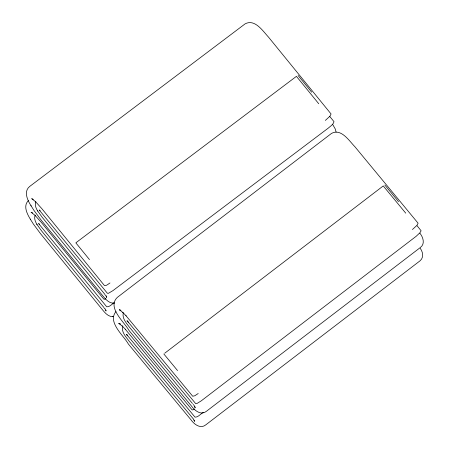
<?xml version="1.0" encoding="UTF-8"?>
<svg xmlns="http://www.w3.org/2000/svg" width="449" height="449" viewBox="0 0 449 449"><rect width="100%" height="100%" fill="white"/><g stroke="black" fill="none" stroke-linecap="round" stroke-linejoin="round"><path stroke-width="0.67" d="M123.183 313.262C122.145 318.869 126.736 323.482 129.761 327.613L192.419 403.466M122.824 325.957C120.888 331.777 125.989 336.902 129.121 341.178L192.279 417.671M35.797 201.59C34.511 204.795 35.976 208.302 37.688 211.036M35.157 215.15C33.871 218.36 35.336 221.862 37.048 224.601M115.96 311.584C107.126 322.158 123.84 335.672 128.363 344.029L190.977 419.804C194.114 424.266 200.4 429.171 205.687 424.928L419.899 260.931C423.996 257.855 422.992 251.934 420.247 248.314M28.399 200.58C22.809 205.984 27.305 214.24 30.538 219.533M412.429 229.518L416.93 225.398L418.109 223.22L354.918 146.75C349.311 141.07 341.184 128.004 331.508 133.409L117.296 297.412C106.811 307.548 124.519 322.18 129.003 330.464L191.616 406.238C194.754 410.7 201.04 415.606 206.327 411.363L420.539 247.365C425.315 243.7 423.037 237.05 419.849 233.154M325.357 120.411L329.892 116.263L331.087 113.995L268.446 37.048C262.788 30.975 254.864 18.628 245.126 23.848L29.741 186.408C23.247 191.499 27.647 200.563 31.177 205.968M164.721 353.228L383.25 185.931L405.744 213.157M203.341 412.328C200.731 413.748 198.205 417.301 195.04 417.183L127.454 335.498M76.106 242.634L296.435 76.347L318.739 103.741M113.928 302.963C111.739 304.209 109.399 307.206 106.716 306.79L38.558 223.535L39.529 224.158M198.217 393.515L194.799 395.771L192.7 396.243L125.911 315.619M109.971 282.971C108.321 283.903 106.419 286.058 104.437 285.542L41.869 208.69L35.544 201.668L31.699 198.649L33.31 199.395M194.765 409L192.733 409.926L192.06 409.808L125.271 329.184M105.897 298.742L104.471 299.281L103.798 299.101L41.229 222.255L34.904 215.234L31.06 212.214L32.67 212.961M30.908 205.535L34.012 210.469L41.19 220.162L103.259 296.402C105.992 299.724 109.505 303.692 114.276 303.081L113.906 303.092M30.268 219.101L33.378 224.034L40.55 233.721L102.619 309.962C105.296 313.183 108.636 317.073 113.266 316.657M112.991 303.137L113.35 303.12M112.351 316.702L112.71 316.685M119.844 310.119L120.759 310.315M120.119 323.875L119.204 323.678L120.321 323.954M120.961 310.388L119.344 309.675L123.206 312.813M127.903 321.4L126.927 320.822L127.6 321.422M119.485 323.65L118.704 323.235L122.566 326.378M127.263 334.965L126.287 334.382L126.96 334.988M40.169 210.598L39.198 209.969L107.356 293.231L108.433 293.304L112.89 290.666L328.281 128.105C330.329 126.236 333.326 124.502 334.011 121.685L329.605 116.274M193.682 419.186L192.509 418.047M194.164 405.509L193.149 404.487M122.779 312.375L126.191 315.916M127.174 320.979L128.38 322.23M122.139 325.935L125.552 329.476M126.534 334.544L127.74 335.796M128.094 321.939L195.68 403.623L196.757 403.617L201.197 400.89L416.144 236.314L419.916 232.773L421.128 230.797L417.093 225.763M384.849 185.055L398.56 201.646M163.846 353.975L177.557 370.571M298.108 75.494L311.701 92.191M75.892 242.915L89.486 259.606M104.589 293.994L41.976 217.024L37.413 210.603M103.949 307.554L41.336 230.59L36.773 224.169M332.743 124.541L335.212 128.88L336.105 132.085M194.271 406.025L195.208 407.815L194.771 406.407M193.631 419.591L194.569 421.375L194.142 420.107M106.026 296.121L106.716 297.463L106.43 296.559M105.667 310.175L106.076 311.022L105.779 309.978M106.205 295.779A2.795 0.494 53 0 1 104.813 294.55M105.706 309.103A2.795 0.494 53 0 1 104.174 308.109M194.647 406.626L194.378 406.182L194.658 406.659"/></g></svg>
